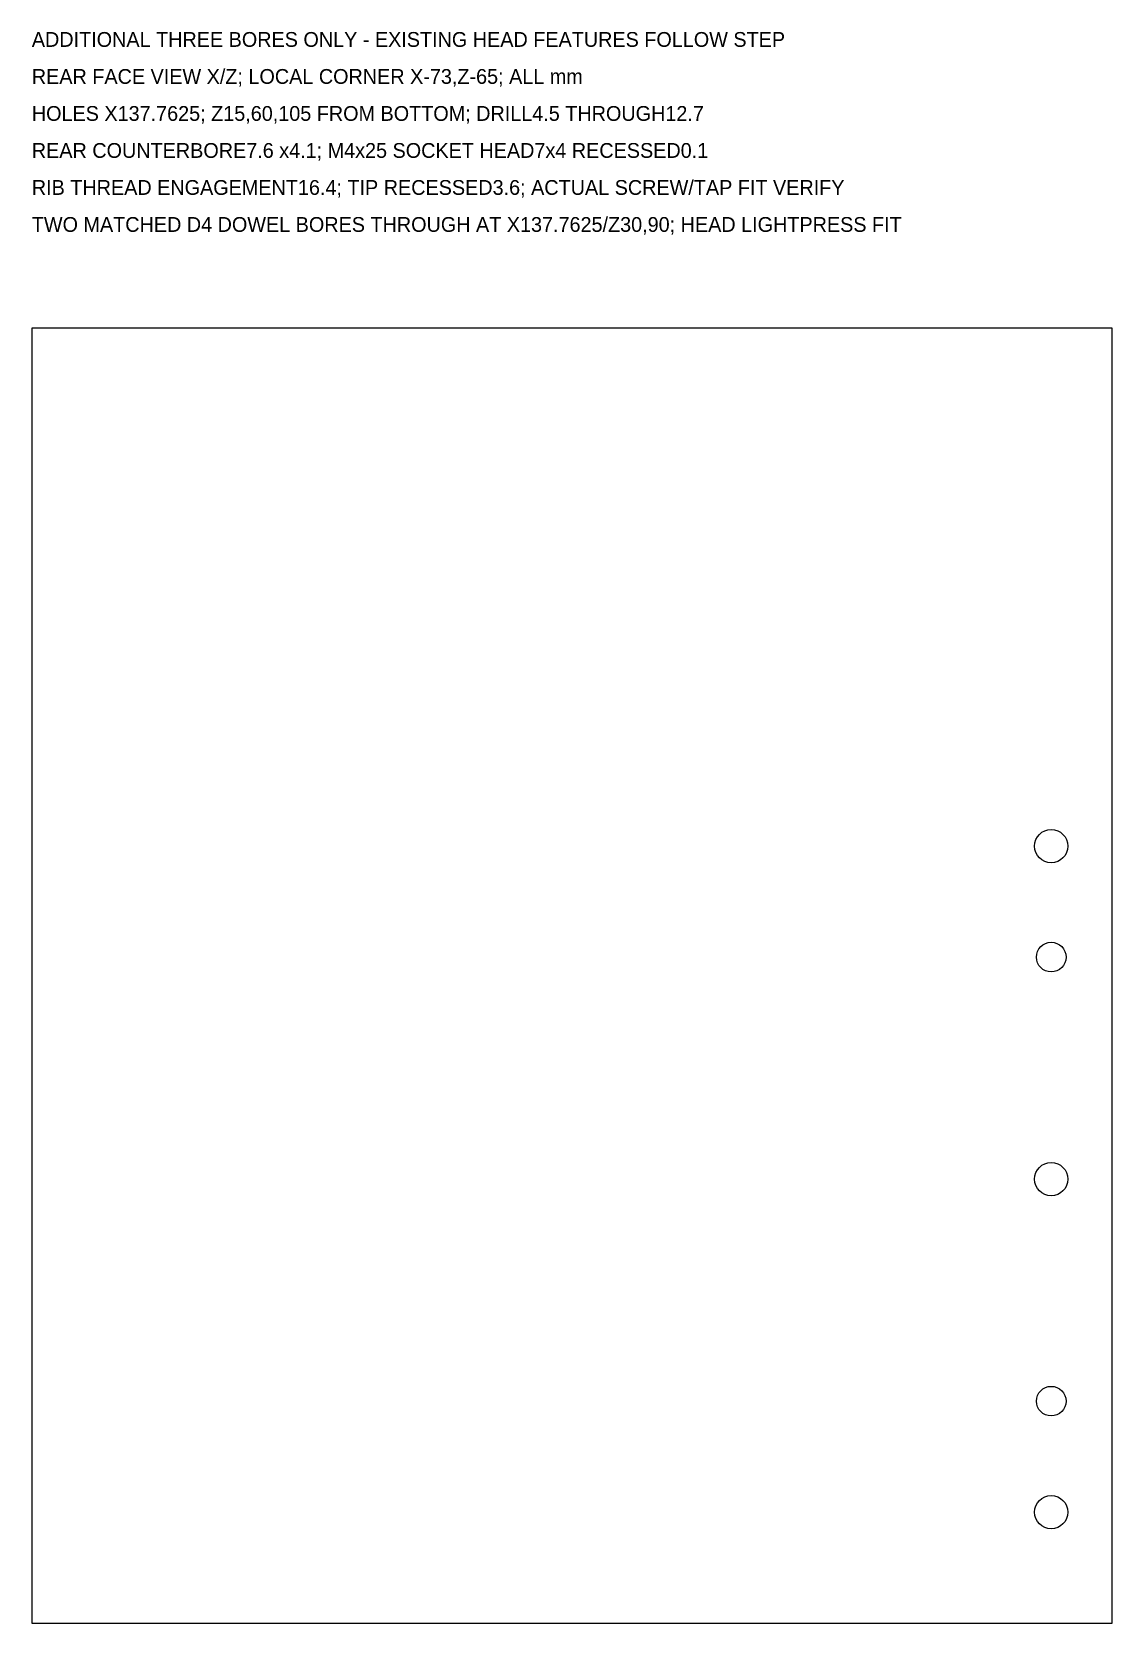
# Model space of a CAD drawing. Header units: millimetres. Extents: x 0 to 146, y 0 to 215.
import ezdxf

# ---------------------------------------------------------------- set-up
doc = ezdxf.new("R2010")
doc.units = ezdxf.units.MM
for name, color, linetype in [('BORE_CENTRES', 1, 'Continuous'), ('NOTES', 7, 'Continuous'), ('OUTLINE', 7, 'Continuous')]:
    doc.layers.add(name, color=color, linetype=linetype)

msp = doc.modelspace()

# ---------------------------------------------------------------- linework, layer by layer
at = {"layer": 'BORE_CENTRES'}
for centre, radius in [((137.7625, 105), 2.25), ((137.7625, 90), 2), ((137.7625, 60), 2.25), ((137.7625, 30), 2), ((137.7625, 15), 2.25)]:
    msp.add_circle(centre, radius, dxfattribs=at)
at = {"layer": 'OUTLINE'}
msp.add_lwpolyline([(0, 0), (146, 0), (146, 175), (0, 175)], close=True, dxfattribs=at)

# ---------------------------------------------------------------- texts
at = {"layer": 'NOTES'}
for s, p in [('ADDITIONAL THREE BORES ONLY - EXISTING HEAD FEATURES FOLLOW STEP', (0, 213)), ('REAR FACE VIEW X/Z; LOCAL CORNER X-73,Z-65; ALL mm', (0, 208)), ('HOLES X137.7625; Z15,60,105 FROM BOTTOM; DRILL4.5 THROUGH12.7', (0, 203)), ('REAR COUNTERBORE7.6 x4.1; M4x25 SOCKET HEAD7x4 RECESSED0.1', (0, 198)), ('RIB THREAD ENGAGEMENT16.4; TIP RECESSED3.6; ACTUAL SCREW/TAP FIT VERIFY', (0, 193)), ('TWO MATCHED D4 DOWEL BORES THROUGH AT X137.7625/Z30,90; HEAD LIGHTPRESS FIT', (0, 188))]:
    msp.add_text(s, height=2, dxfattribs=at).set_placement(p)

doc.saveas('drawing.dxf')
